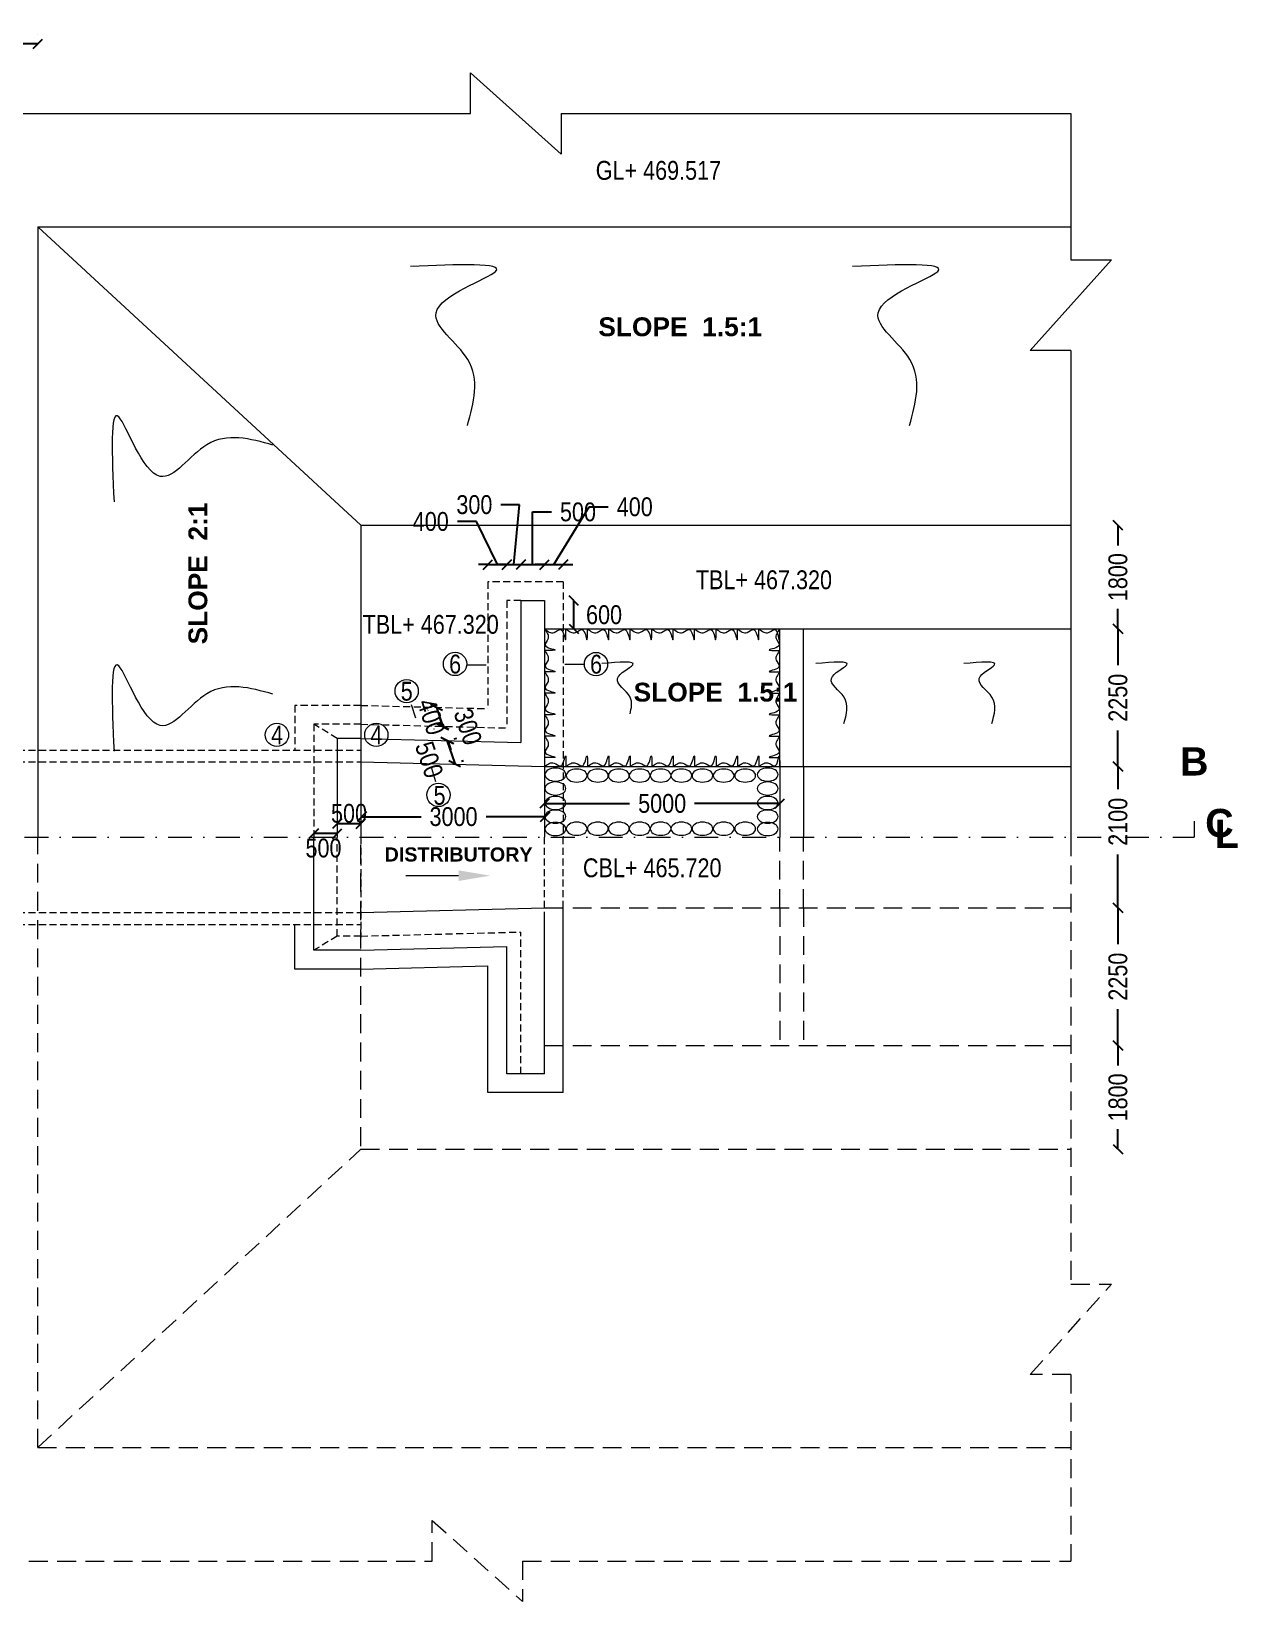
# Model space of a CAD drawing. Header units: millimetres. Extents: x 283753 to 367753, y 96727 to 160762.
# Drawn here: x 308020 to 320827, y 125056 to 141732 of the extents above; entities that cross this region are included whole.
import ezdxf

# ---------------------------------------------------------------- set-up
doc = ezdxf.new("R2010")
doc.units = ezdxf.units.MM
for name, pattern in [('CENTER', [2, 1.25, -0.25, 0.25, -0.25]), ('DASHDOTX2', [50.8, 25.4, -12.7, 0, -12.7]), ('HIDDEN', [0.375, 0.25, -0.125])]:
    doc.linetypes.add(name, pattern=pattern)
for name, color, linetype in [('Box', 20, 'Continuous'), ('canal', 5, 'Continuous'), ('CENTER', 5, 'CENTER'), ('headwall', 6, 'Continuous'), ('TEXT', 7, 'Continuous')]:
    doc.layers.add(name, color=color, linetype=linetype)
doc.styles.add('AB', font='ARIALBD_1.TTF')
doc.styles.add('ARIAL NARROW', font='ARIALN_1.TTF')
doc.dimstyles.get("Standard").update_dxf_attribs({"dimtxt": 0.18, "dimasz": 0.18, "dimexe": 0.18, "dimexo": 0.0625, "dimgap": 0.09, "dimtad": 0, "dimtih": 1, "dimtoh": 1, "dimdec": 4, "dimzin": 0, "dimdsep": 46, "dimtxsty": 'Standard', "dimcen": 0.09, "dimadec": 0, "dimazin": 0, "dimtfac": 1, "dimtdec": 4, "dimtofl": 0, "dimtmove": 0, "dimatfit": 3, "dimfxl": 0, "dimtolj": 1, "dimtzin": 0, "dimarcsym": 0})
doc.dimstyles.new('STANDARD$0', dxfattribs={"dimscale": 88.888889, "dimtxt": 0.02, "dimasz": 0.02, "dimexe": 0.05, "dimexo": 0.1, "dimgap": 0.002, "dimtad": 2, "dimdec": 0, "dimzin": 1, "dimdsep": 46, "dimtxsty": 'Standard', "dimblk": 'OBLIQUE', "dimcen": 0.09, "dimadec": 0, "dimazin": 0, "dimtfac": 1, "dimtdec": 4, "dimtofl": 0, "dimtmove": 0, "dimatfit": 3, "dimfxl": 0, "dimtolj": 1, "dimtzin": 1, "dimarcsym": 0})

# ---------------------------------------------------------------- blocks, each defined once
blk = doc.blocks.new('_Oblique')
at = {"color": 0, "linetype": 'ByBlock', "lineweight": -2}
blk.add_line((-0.5, -0.5), (0.5, 0.5), dxfattribs=at)
blk = doc.blocks.new('*D146')
at = {"layer": 'canal', "color": 0, "lineweight": -2, "transparency": 16777216}
blk.add_line((313779, 135386), (313779, 135686), dxfattribs=at)
at = {"layer": 'Defpoints', "color": 0, "transparency": 16777216}
for p in [(313779, 135686), (313779, 135686), (313779, 135386)]:
    blk.add_point(p, dxfattribs=at)
at = {"layer": 'canal', "color": 0, "lineweight": -2, "transparency": 16777216, "xscale": 100, "yscale": 100, "zscale": 100}
for p, rotation in [((313779, 135686), 90), ((313779, 135386), 270)]:
    blk.add_blockref('_Oblique', p, dxfattribs=dict(at, rotation=rotation))
at = {"layer": 'canal', "color": 0, "lineweight": 9, "transparency": 16777216, "insert": (314100, 135536), "char_height": 200, "attachment_point": 5, "style": 'ARIAL NARROW'}
blk.add_mtext('\\A1;600', dxfattribs=at)
blk = doc.blocks.new('*D153')
at = {"layer": 'canal', "color": 0, "lineweight": -2, "transparency": 16777216}
for p, q in [((305313, 141601), (306355, 141601)), ((308087, 141601), (307044, 141601)), ((308087, 141701), (308087, 141701))]:
    blk.add_line(p, q, dxfattribs=at)
at = {"layer": 'Defpoints', "color": 0, "transparency": 16777216}
for p in [(305313, 141601), (305313, 141601), (308087, 141601)]:
    blk.add_point(p, dxfattribs=at)
at = {"layer": 'canal', "color": 0, "lineweight": -2, "transparency": 16777216, "xscale": 100, "yscale": 100, "zscale": 100, "rotation": 180}
blk.add_blockref('_Oblique', (305313, 141601), dxfattribs=at)
at = {"layer": 'canal', "color": 0, "lineweight": -2, "transparency": 16777216, "xscale": 100, "yscale": 100, "zscale": 100}
blk.add_blockref('_Oblique', (308087, 141601), dxfattribs=at)
at = {"layer": 'canal', "color": 0, "lineweight": 9, "transparency": 16777216, "insert": (306700, 141601), "char_height": 200, "attachment_point": 5, "style": 'ARIAL NARROW'}
blk.add_mtext('\\A1;5000', dxfattribs=at)
blk = doc.blocks.new('*D160')
at = {"layer": 'canal', "color": 0, "lineweight": -2, "transparency": 16777216}
for p, q in [((311527, 133392), (312157, 133392)), ((313477, 133392), (312847, 133392))]:
    blk.add_line(p, q, dxfattribs=at)
at = {"layer": 'Defpoints', "color": 0, "transparency": 16777216}
for p in [(311527, 133392), (313477, 133392), (313477, 133392)]:
    blk.add_point(p, dxfattribs=at)
at = {"layer": 'canal', "color": 0, "lineweight": -2, "transparency": 16777216, "xscale": 100, "yscale": 100, "zscale": 100, "rotation": 180}
blk.add_blockref('_Oblique', (311527, 133392), dxfattribs=at)
at = {"layer": 'canal', "color": 0, "lineweight": -2, "transparency": 16777216, "xscale": 100, "yscale": 100, "zscale": 100}
blk.add_blockref('_Oblique', (313477, 133392), dxfattribs=at)
at = {"layer": 'canal', "color": 0, "lineweight": 9, "transparency": 16777216, "insert": (312502, 133392), "char_height": 200, "attachment_point": 5, "style": 'ARIAL NARROW'}
blk.add_mtext('\\A1;3000', dxfattribs=at)
blk = doc.blocks.new('*D161')
at = {"layer": 'canal', "color": 0, "lineweight": -2, "transparency": 16777216}
for p, q in [((313467, 133532), (314372, 133532)), ((315967, 133532), (315062, 133532))]:
    blk.add_line(p, q, dxfattribs=at)
at = {"layer": 'Defpoints', "color": 0, "transparency": 16777216}
for p in [(313467, 133532), (315967, 133532), (315967, 133532)]:
    blk.add_point(p, dxfattribs=at)
at = {"layer": 'canal', "color": 0, "lineweight": -2, "transparency": 16777216, "xscale": 100, "yscale": 100, "zscale": 100, "rotation": 180}
blk.add_blockref('_Oblique', (313467, 133532), dxfattribs=at)
at = {"layer": 'canal', "color": 0, "lineweight": -2, "transparency": 16777216, "xscale": 100, "yscale": 100, "zscale": 100}
blk.add_blockref('_Oblique', (315967, 133532), dxfattribs=at)
at = {"layer": 'canal', "color": 0, "lineweight": 9, "transparency": 16777216, "insert": (314717, 133532), "char_height": 200, "attachment_point": 5, "style": 'ARIAL NARROW'}
blk.add_mtext('\\A1;5000', dxfattribs=at)
blk = doc.blocks.new('*D169')
at = {"layer": 'Defpoints', "color": 0, "transparency": 16777216}
for p in [(311267, 133318), (311267, 133318), (311517, 133318)]:
    blk.add_point(p, dxfattribs=at)
at = {"layer": 'headwall', "color": 0, "lineweight": -2, "transparency": 16777216}
blk.add_line((311517, 133318), (311267, 133318), dxfattribs=at)
at = {"layer": 'headwall', "color": 0, "lineweight": -2, "transparency": 16777216, "xscale": 100, "yscale": 100, "zscale": 100, "rotation": 180}
blk.add_blockref('_Oblique', (311267, 133318), dxfattribs=at)
at = {"layer": 'headwall', "color": 0, "lineweight": -2, "transparency": 16777216, "xscale": 100, "yscale": 100, "zscale": 100}
blk.add_blockref('_Oblique', (311517, 133318), dxfattribs=at)
at = {"layer": 'headwall', "color": 0, "lineweight": 9, "transparency": 16777216, "insert": (311392, 133427), "char_height": 200, "attachment_point": 5, "style": 'ARIAL NARROW'}
blk.add_mtext('\\A1;500', dxfattribs=at)
blk = doc.blocks.new('*D170')
at = {"layer": 'Defpoints', "color": 0, "transparency": 16777216}
for p in [(311017, 133212), (311017, 133212), (311267, 133212)]:
    blk.add_point(p, dxfattribs=at)
at = {"layer": 'headwall', "color": 0, "lineweight": -2, "transparency": 16777216}
blk.add_line((311267, 133212), (311017, 133212), dxfattribs=at)
at = {"layer": 'headwall', "color": 0, "lineweight": -2, "transparency": 16777216, "xscale": 100, "yscale": 100, "zscale": 100, "rotation": 180}
blk.add_blockref('_Oblique', (311017, 133212), dxfattribs=at)
at = {"layer": 'headwall', "color": 0, "lineweight": -2, "transparency": 16777216, "xscale": 100, "yscale": 100, "zscale": 100}
blk.add_blockref('_Oblique', (311267, 133212), dxfattribs=at)
at = {"layer": 'headwall', "color": 0, "lineweight": 9, "transparency": 16777216, "insert": (311121, 133058), "char_height": 200, "attachment_point": 5, "style": 'ARIAL NARROW'}
blk.add_mtext('\\A1;500', dxfattribs=at)
blk = doc.blocks.new('*D171')
at = {"layer": 'Defpoints', "color": 0, "transparency": 16777216}
for p in [(312325, 134553), (312387, 134350), (312390, 134352)]:
    blk.add_point(p, dxfattribs=at)
at = {"layer": 'headwall', "color": 0, "lineweight": -2, "transparency": 16777216}
for p, q in [((312230, 134523), (312226, 134521)), ((312321, 134552), (312387, 134350)), ((312295, 134321), (312291, 134320))]:
    blk.add_line(p, q, dxfattribs=at)
at = {"layer": 'headwall', "color": 0, "lineweight": -2, "transparency": 16777216, "xscale": 100, "yscale": 100, "zscale": 100}
for p, rotation in [((312321, 134552), 107.9459230267132), ((312387, 134350), 287.9459230267132)]:
    blk.add_blockref('_Oblique', p, dxfattribs=dict(at, rotation=rotation))
at = {"layer": 'headwall', "color": 0, "lineweight": 9, "transparency": 16777216, "insert": (312266, 134453), "char_height": 200, "attachment_point": 5, "rotation": 287.9459, "style": 'ARIAL NARROW'}
blk.add_mtext('\\A1;400', dxfattribs=at)
blk = doc.blocks.new('*D172')
at = {"layer": 'Defpoints', "color": 0, "transparency": 16777216}
for p in [(312390, 134352), (312413, 134186), (312442, 134196)]:
    blk.add_point(p, dxfattribs=at)
at = {"layer": 'headwall', "color": 0, "lineweight": -2, "transparency": 16777216}
for p, q in [((312390, 134352), (312358, 134446)), ((312295, 134320), (312295, 134320)), ((312442, 134196), (312474, 134101)), ((312508, 134218), (312537, 134227))]:
    blk.add_line(p, q, dxfattribs=at)
at = {"layer": 'headwall', "color": 0, "lineweight": -2, "transparency": 16777216, "xscale": 100, "yscale": 100, "zscale": 100}
for p, rotation in [((312390, 134352), 288.4349488229666), ((312442, 134196), 108.4349488229666)]:
    blk.add_blockref('_Oblique', p, dxfattribs=dict(at, rotation=rotation))
at = {"layer": 'headwall', "color": 0, "lineweight": 9, "transparency": 16777216, "insert": (312654, 134346), "char_height": 200, "attachment_point": 5, "rotation": 288.4349, "style": 'ARIAL NARROW'}
blk.add_mtext('\\A1;300', dxfattribs=at)
blk = doc.blocks.new('*D173')
at = {"layer": 'Defpoints', "color": 0, "transparency": 16777216}
for p in [(312432, 134201), (312492, 133949), (312514, 133956)]:
    blk.add_point(p, dxfattribs=at)
at = {"layer": 'headwall', "color": 0, "lineweight": -2, "transparency": 16777216}
for p, q in [((312338, 134169), (312338, 134169)), ((312432, 134201), (312514, 133956)), ((312587, 133981), (312609, 133988))]:
    blk.add_line(p, q, dxfattribs=at)
at = {"layer": 'headwall', "color": 0, "lineweight": -2, "transparency": 16777216, "xscale": 100, "yscale": 100, "zscale": 100}
for p, rotation in [((312432, 134201), 108.4349488229666), ((312514, 133956), 288.4349488229666)]:
    blk.add_blockref('_Oblique', p, dxfattribs=dict(at, rotation=rotation))
at = {"layer": 'headwall', "color": 0, "lineweight": 9, "transparency": 16777216, "insert": (312243, 133997), "char_height": 200, "attachment_point": 5, "rotation": 288.4349, "style": 'ARIAL NARROW'}
blk.add_mtext('\\A1;500', dxfattribs=at)
blk = doc.blocks.new('*D174')
at = {"layer": 'Defpoints', "color": 0, "transparency": 16777216}
for p in [(312867, 136069), (313067, 136069), (313067, 136069)]:
    blk.add_point(p, dxfattribs=at)
at = {"layer": 'headwall', "color": 0, "lineweight": -2, "transparency": 16777216}
for p, q in [((312745, 136526), (312545, 136526)), ((312967, 136069), (312745, 136526)), ((312867, 136069), (312767, 136069)), ((312867, 136069), (313067, 136069)), ((313067, 136069), (313167, 136069))]:
    blk.add_line(p, q, dxfattribs=at)
at = {"layer": 'headwall', "color": 0, "lineweight": -2, "transparency": 16777216, "xscale": 100, "yscale": 100, "zscale": 100}
blk.add_blockref('_Oblique', (312867, 136069), dxfattribs=at)
at = {"layer": 'headwall', "color": 0, "lineweight": -2, "transparency": 16777216, "xscale": 100, "yscale": 100, "zscale": 100, "rotation": 180}
blk.add_blockref('_Oblique', (313067, 136069), dxfattribs=at)
at = {"layer": 'headwall', "color": 0, "lineweight": 9, "transparency": 16777216, "insert": (312260, 136526), "char_height": 200, "attachment_point": 5, "style": 'ARIAL NARROW'}
blk.add_mtext('\\A1;400', dxfattribs=at)
blk = doc.blocks.new('*D175')
at = {"layer": 'Defpoints', "color": 0, "transparency": 16777216}
for p in [(313067, 136069), (313217, 136069), (313217, 136069)]:
    blk.add_point(p, dxfattribs=at)
at = {"layer": 'headwall', "color": 0, "lineweight": -2, "transparency": 16777216}
for p, q in [((313204, 136705), (313004, 136705)), ((313142, 136069), (313204, 136705)), ((313067, 136069), (312967, 136069)), ((313067, 136069), (313217, 136069)), ((313217, 136069), (313317, 136069))]:
    blk.add_line(p, q, dxfattribs=at)
at = {"layer": 'headwall', "color": 0, "lineweight": -2, "transparency": 16777216, "xscale": 100, "yscale": 100, "zscale": 100}
blk.add_blockref('_Oblique', (313067, 136069), dxfattribs=at)
at = {"layer": 'headwall', "color": 0, "lineweight": -2, "transparency": 16777216, "xscale": 100, "yscale": 100, "zscale": 100, "rotation": 180}
blk.add_blockref('_Oblique', (313217, 136069), dxfattribs=at)
at = {"layer": 'headwall', "color": 0, "lineweight": 9, "transparency": 16777216, "insert": (312723, 136705), "char_height": 200, "attachment_point": 5, "style": 'ARIAL NARROW'}
blk.add_mtext('\\A1;300', dxfattribs=at)
blk = doc.blocks.new('*D176')
at = {"layer": 'Defpoints', "color": 0, "transparency": 16777216}
for p in [(313217, 136069), (313467, 136069), (313467, 136069)]:
    blk.add_point(p, dxfattribs=at)
at = {"layer": 'headwall', "color": 0, "lineweight": -2, "transparency": 16777216}
for p, q in [((313342, 136069), (313342, 136628)), ((313342, 136628), (313542, 136628)), ((313217, 136069), (313467, 136069))]:
    blk.add_line(p, q, dxfattribs=at)
at = {"layer": 'headwall', "color": 0, "lineweight": -2, "transparency": 16777216, "xscale": 100, "yscale": 100, "zscale": 100, "rotation": 180}
blk.add_blockref('_Oblique', (313217, 136069), dxfattribs=at)
at = {"layer": 'headwall', "color": 0, "lineweight": -2, "transparency": 16777216, "xscale": 100, "yscale": 100, "zscale": 100}
blk.add_blockref('_Oblique', (313467, 136069), dxfattribs=at)
at = {"layer": 'headwall', "color": 0, "lineweight": 9, "transparency": 16777216, "insert": (313823, 136628), "char_height": 200, "attachment_point": 5, "style": 'ARIAL NARROW'}
blk.add_mtext('\\A1;500', dxfattribs=at)
blk = doc.blocks.new('*D177')
at = {"layer": 'Defpoints', "color": 0, "transparency": 16777216}
for p in [(313467, 136069), (313667, 136069), (313667, 136069)]:
    blk.add_point(p, dxfattribs=at)
at = {"layer": 'headwall', "color": 0, "lineweight": -2, "transparency": 16777216}
for p, q in [((313567, 136069), (313942, 136682)), ((313942, 136682), (314142, 136682)), ((313467, 136069), (313367, 136069)), ((313467, 136069), (313667, 136069)), ((313667, 136069), (313767, 136069))]:
    blk.add_line(p, q, dxfattribs=at)
at = {"layer": 'headwall', "color": 0, "lineweight": -2, "transparency": 16777216, "xscale": 100, "yscale": 100, "zscale": 100}
blk.add_blockref('_Oblique', (313467, 136069), dxfattribs=at)
at = {"layer": 'headwall', "color": 0, "lineweight": -2, "transparency": 16777216, "xscale": 100, "yscale": 100, "zscale": 100, "rotation": 180}
blk.add_blockref('_Oblique', (313667, 136069), dxfattribs=at)
at = {"layer": 'headwall', "color": 0, "lineweight": 9, "transparency": 16777216, "insert": (314426, 136682), "char_height": 200, "attachment_point": 5, "style": 'ARIAL NARROW'}
blk.add_mtext('\\A1;400', dxfattribs=at)
blk = doc.blocks.new('*D208')
at = {"layer": 'canal', "color": 0, "lineweight": -2, "transparency": 16777216}
for p, q in [((319557, 135386), (319557, 135001)), ((319557, 133924), (319557, 134309))]:
    blk.add_line(p, q, dxfattribs=at)
at = {"layer": 'Defpoints', "color": 0, "transparency": 16777216}
for p in [(319557, 135386), (319557, 133924), (319557, 133924)]:
    blk.add_point(p, dxfattribs=at)
at = {"layer": 'canal', "color": 0, "lineweight": -2, "transparency": 16777216, "xscale": 100, "yscale": 100, "zscale": 100}
for p, rotation in [((319557, 135386), 90), ((319557, 133924), 270)]:
    blk.add_blockref('_Oblique', p, dxfattribs=dict(at, rotation=rotation))
at = {"layer": 'canal', "color": 0, "lineweight": 9, "transparency": 16777216, "insert": (319557, 134655), "char_height": 200, "attachment_point": 5, "rotation": 90, "style": 'ARIAL NARROW'}
blk.add_mtext('\\A1;2250', dxfattribs=at)
blk = doc.blocks.new('*D209')
at = {"layer": 'canal', "color": 0, "lineweight": -2, "transparency": 16777216}
for p, q in [((319557, 133924), (319557, 133684)), ((319557, 132424), (319557, 132992))]:
    blk.add_line(p, q, dxfattribs=at)
at = {"layer": 'Defpoints', "color": 0, "transparency": 16777216}
for p in [(319557, 133924), (319557, 132424), (319557, 132424)]:
    blk.add_point(p, dxfattribs=at)
at = {"layer": 'canal', "color": 0, "lineweight": -2, "transparency": 16777216, "xscale": 100, "yscale": 100, "zscale": 100}
for p, rotation in [((319557, 133924), 90), ((319557, 132424), 270)]:
    blk.add_blockref('_Oblique', p, dxfattribs=dict(at, rotation=rotation))
at = {"layer": 'canal', "color": 0, "lineweight": 9, "transparency": 16777216, "insert": (319557, 133338), "char_height": 200, "attachment_point": 5, "rotation": 90, "style": 'ARIAL NARROW'}
blk.add_mtext('\\A1;2100', dxfattribs=at)
blk = doc.blocks.new('*D210')
at = {"layer": 'canal', "color": 0, "lineweight": -2, "transparency": 16777216}
for p, q in [((319557, 132424), (319557, 132039)), ((319557, 130961), (319557, 131347))]:
    blk.add_line(p, q, dxfattribs=at)
at = {"layer": 'Defpoints', "color": 0, "transparency": 16777216}
for p in [(319557, 132424), (319557, 130961), (319557, 130961)]:
    blk.add_point(p, dxfattribs=at)
at = {"layer": 'canal', "color": 0, "lineweight": -2, "transparency": 16777216, "xscale": 100, "yscale": 100, "zscale": 100}
for p, rotation in [((319557, 132424), 90), ((319557, 130961), 270)]:
    blk.add_blockref('_Oblique', p, dxfattribs=dict(at, rotation=rotation))
at = {"layer": 'canal', "color": 0, "lineweight": 9, "transparency": 16777216, "insert": (319557, 131693), "char_height": 200, "attachment_point": 5, "rotation": 90, "style": 'ARIAL NARROW'}
blk.add_mtext('\\A1;2250', dxfattribs=at)
blk = doc.blocks.new('*D213')
at = {"layer": 'canal', "color": 0, "lineweight": -2, "transparency": 16777216}
for p, q in [((319557, 136486), (319557, 136273)), ((319557, 135386), (319557, 135600))]:
    blk.add_line(p, q, dxfattribs=at)
at = {"layer": 'Defpoints', "color": 0, "transparency": 16777216}
for p in [(319557, 136486), (319557, 135386), (319557, 135386)]:
    blk.add_point(p, dxfattribs=at)
at = {"layer": 'canal', "color": 0, "lineweight": -2, "transparency": 16777216, "xscale": 100, "yscale": 100, "zscale": 100}
for p, rotation in [((319557, 136486), 90), ((319557, 135386), 270)]:
    blk.add_blockref('_Oblique', p, dxfattribs=dict(at, rotation=rotation))
at = {"layer": 'canal', "color": 0, "lineweight": 9, "transparency": 16777216, "insert": (319557, 135936), "char_height": 200, "attachment_point": 5, "rotation": 90, "style": 'ARIAL NARROW'}
blk.add_mtext('\\A1;1800', dxfattribs=at)
blk = doc.blocks.new('*D214')
at = {"layer": 'canal', "color": 0, "lineweight": -2, "transparency": 16777216}
for p, q in [((319557, 130961), (319557, 130748)), ((319557, 129861), (319557, 130075))]:
    blk.add_line(p, q, dxfattribs=at)
at = {"layer": 'Defpoints', "color": 0, "transparency": 16777216}
for p in [(319557, 130961), (319557, 129861), (319557, 129861)]:
    blk.add_point(p, dxfattribs=at)
at = {"layer": 'canal', "color": 0, "lineweight": -2, "transparency": 16777216, "xscale": 100, "yscale": 100, "zscale": 100}
for p, rotation in [((319557, 130961), 90), ((319557, 129861), 270)]:
    blk.add_blockref('_Oblique', p, dxfattribs=dict(at, rotation=rotation))
at = {"layer": 'canal', "color": 0, "lineweight": 9, "transparency": 16777216, "insert": (319557, 130411), "char_height": 200, "attachment_point": 5, "rotation": 90, "style": 'ARIAL NARROW'}
blk.add_mtext('\\A1;1800', dxfattribs=at)

msp = doc.modelspace()

# ---------------------------------------------------------------- linework, layer by layer
at = {"layer": 'Box', "color": 0, "linetype": 'HIDDEN', "lineweight": 9, "ltscale": 300}
for p, q in [((305062.6, 134098.9), (311517.1, 134098.9)), ((305062.6, 133973.9), (311517.1, 133973.9)), ((305062.6, 132373.9), (311517.1, 132373.9)), ((305062.6, 132248.9), (311517.1, 132248.9))]:
    msp.add_line(p, q, dxfattribs=at)
at = {"layer": 'canal', "color": 0, "linetype": 'Continuous', "lineweight": 9}
for p, q in [((312682, 141291.5), (313643.4, 140429.3)), ((312682, 140860.4), (312682, 141291.5)), ((299293.3, 140860.4), (312682, 140860.4)), ((313643.4, 140860.4), (313643.4, 140429.3)), ((313643.4, 140860.4), (319057, 140860.4)), ((319057, 140860.4), (319057, 139306.2)), ((308086.7, 139655.4), (308086.7, 133173.9)), ((308086.7, 139655.4), (319057, 139655.4)), ((308086.7, 139655.4), (311517.1, 136486.4)), ((318625.9, 138344.8), (319488, 139306.2)), ((319057, 139306.2), (319488, 139306.2)), ((319057, 138344.8), (318625.9, 138344.8)), ((319057, 138344.8), (319057, 133173.9)), ((311517.1, 136486.4), (311517.1, 133173.9)), ((311517.1, 136486.4), (319057, 136486.4)), ((313467.1, 135386.4), (319057, 135386.4)), ((315967.1, 133923.9), (315967.1, 135386.4)), ((316217.1, 133923.9), (316217.1, 135386.4)), ((313467.1, 133923.9), (319057, 133923.9)), ((315967.1, 133923.9), (315967.1, 133173.9)), ((316217.1, 133923.9), (316217.1, 133173.9))]:
    msp.add_line(p, q, dxfattribs=at)
at = {"layer": 'canal', "color": 0, "linetype": 'HIDDEN', "lineweight": 9, "ltscale": 800}
for p, q in [((308086.7, 126692.4), (308086.7, 133173.9)), ((311517.1, 129893.2), (311517.1, 133173.9)), ((315967.1, 132424), (315967.1, 133173.9)), ((316217.1, 132424), (316217.1, 133173.9)), ((319057, 133173.9), (319057, 128429)), ((313467.1, 132424), (319057, 132424)), ((315967.1, 132424), (315967.1, 130961.5)), ((316217.1, 132424), (316217.1, 130961.5)), ((313467.1, 130961.5), (319057, 130961.5)), ((308086.7, 126692.4), (311517.1, 129861.4)), ((311517.1, 129861.4), (319057, 129861.4)), ((318625.9, 127467.6), (319488, 128429)), ((319057, 128429), (319488, 128429)), ((319057, 127467.6), (318625.9, 127467.6)), ((319057, 127467.6), (319057, 125487.5)), ((308086.7, 126692.4), (319057, 126692.4)), ((312273.6, 125487.5), (312273.6, 125918.6)), ((312273.6, 125918.6), (313235.1, 125056.4)), ((299293.3, 125487.5), (312273.6, 125487.5)), ((313235.1, 125487.5), (313235.1, 125056.4)), ((313235.1, 125487.5), (319057, 125487.5))]:
    msp.add_line(p, q, dxfattribs=at)
at = {"layer": 'canal', "color": 0, "linetype": 'Continuous', "lineweight": 9, "extrusion": (0, 0, -1)}
for centre in [(313583.7, 133839.1), (315837.7, 133839.1), (313583.7, 133691.3), (313809.8, 133828.8), (314034.5, 133828.8), (314256.8, 133828.8), (314478.6, 133828.8), (314701, 133828.8), (314921.4, 133828.8), (315144.7, 133828.8), (315370, 133828.8), (315598.9, 133828.8), (315837.7, 133691.3), (313583.7, 133537.2), (315837.7, 133537.2), (313583.7, 133392.8), (315837.7, 133392.8), (313583.7, 133261.6), (313809.8, 133264.3), (314034.5, 133264.3), (314256.8, 133264.3), (314478.6, 133264.3), (314701, 133264.3), (314921.4, 133264.3), (315144.7, 133264.3), (315370, 133264.3), (315598.9, 133264.3), (315837.7, 133261.6)]:
    msp.add_ellipse(centre, major_axis=(110.8, 0), ratio=0.627872, start_param=-1.5707963, end_param=4.712389, dxfattribs=at)
at = {"layer": 'canal', "color": 0, "linetype": 'Continuous', "lineweight": 9}
for points in [[(312649.1, 137546.1), (312653.1, 138247.5), (312316.1, 138743.2), (312949.1, 139183.2), (312044.8, 139234)], [(317343.5, 137546.1), (317347.4, 138247.5), (317010.4, 138743.2), (317643.5, 139183.2), (316739.1, 139234)], [(310584.6, 137338.9), (309883.2, 137342.8), (309387.5, 137005.8), (308947.6, 137638.9), (308896.8, 136734.6)], [(310584.6, 134693.8), (309883.2, 134697.8), (309387.5, 134360.8), (308947.6, 134993.8), (308896.8, 134089.5)], [(314375.8, 134483), (314377.3, 134661.5), (314242.5, 134859.8), (314405.5, 135004.2), (314077.4, 135017.7)], [(316646.9, 134381), (316648.5, 134661.5), (316513.7, 134859.8), (316676.7, 135004.2), (316348.5, 135017.7)], [(318216.9, 134381), (318218.5, 134661.5), (318083.7, 134859.8), (318246.7, 135004.2), (317918.5, 135017.7)]]:
    msp.add_spline(points, degree=3, dxfattribs=at)
at = {"layer": 'CENTER', "color": 0, "linetype": 'DASHDOTX2', "lineweight": 9, "ltscale": 10}
msp.add_line((287621.8, 133173.9), (320364.9, 133173.9), dxfattribs=at)
at = {"layer": 'headwall', "color": 0, "linetype": 'HIDDEN', "lineweight": 9, "ltscale": 300}
for p, q in [((312867.1, 135886.4), (312867.1, 134539.5)), ((313667.1, 135886.4), (312867.1, 135886.4)), ((313667.1, 135886.4), (313667.1, 133173.9)), ((313217.1, 135686.4), (313067.1, 135686.4)), ((313067.1, 135686.4), (313067.1, 134334.3)), ((311516.2, 134574.2), (310816.2, 134574.2)), ((310817.1, 134574.2), (310817.1, 134098.9)), ((311517.1, 134574.1), (312867.1, 134539.5)), ((311017.1, 134373.8), (311017.1, 133173.9)), ((311266.7, 134224), (311017.1, 134373.8)), ((311517.1, 134373.8), (311017.1, 134373.8)), ((311517.1, 134373.8), (313067.1, 134334.3)), ((311267.1, 132124), (311267.1, 133174)), ((311517.1, 133173.9), (311517.1, 132110.4)), ((313467.1, 132424), (313467.1, 133173.9)), ((313667.1, 132424), (313667.1, 133173.9)), ((311267.1, 132124), (311016.9, 131973.8)), ((311517.1, 132124), (311267.1, 132124)), ((311517.1, 132123.9), (313217.1, 132167.5)), ((313217.1, 130661.5), (313217.1, 132167.5))]:
    msp.add_line(p, q, dxfattribs=at)
at = {"layer": 'headwall', "color": 0, "linetype": 'Continuous', "lineweight": 9}
for p, q in [((313217.1, 135686.4), (313217.1, 134180.4)), ((313217.1, 135686.4), (313467.1, 135686.4)), ((313467.1, 135686.4), (313467.1, 133173.9)), ((312849.8, 135000.8), (312644.2, 135000.8)), ((313888.8, 135008.2), (313683.2, 135008.2)), ((312051.3, 134584.6), (312098.3, 134443.5)), ((311517.1, 134237.5), (311517.1, 133173.9)), ((311266.7, 134224), (311267.1, 133173.9)), ((311516.7, 134224), (311266.7, 134224)), ((311523.5, 134223.9), (313217.1, 134180.4)), ((311517.1, 133973.9), (313467.1, 133923.9)), ((312313.9, 133762.5), (312270.6, 133904.8)), ((311016.9, 131973.8), (311017.1, 133174)), ((311517.1, 132374), (313467.1, 132424)), ((313667.1, 130461.5), (313667.1, 132424)), ((310817.1, 131773.8), (310817.1, 132248.9)), ((313467.1, 130661.5), (313467.1, 132380.2)), ((311516.9, 131973.8), (311016.9, 131973.8)), ((311517.1, 131973.8), (313067.1, 132013.6)), ((313067.1, 130661.5), (313067.1, 132013.6)), ((311517.1, 131773.8), (310817.1, 131773.8)), ((311517.1, 131773.8), (312867.1, 131808.4)), ((312867.1, 130461.5), (312867.1, 131808.4)), ((313467.1, 130661.5), (313067.1, 130661.5)), ((313667.1, 130461.5), (312867.1, 130461.5))]:
    msp.add_line(p, q, dxfattribs=at)
for centre in [(312518, 135014.2), (314014.6, 135013), (312004.2, 134725.7), (310626.8, 134260.7), (311682, 134260.7), (312341.7, 133622.8)]:
    msp.add_circle(centre, 123.6, dxfattribs=at)
at = {"layer": 'TEXT', "color": 0, "linetype": 'ByBlock', "lineweight": 9, "ltscale": 10}
for p, q in [((320364.9, 133345.9), (320364.9, 133173.9)), ((312556, 132765.7), (311995.6, 132765.7))]:
    msp.add_line(p, q, dxfattribs=at)
at = {"layer": 'TEXT', "color": 0, "linetype": 'Continuous', "lineweight": 9}
for points in [[(313467.1, 135386.4), (313570.1, 135348.3), (313639.6, 135379.4), (313690.1, 135271.6), (313694.8, 135386.4)], [(313467.1, 135386.4), (313505.2, 135283.4), (313474.1, 135214), (313581.9, 135163.4), (313467.1, 135158.7)], [(313694.8, 135386.4), (313797.9, 135348.3), (313867.3, 135379.4), (313917.8, 135271.6), (313922.6, 135386.4)], [(313922.6, 135386.4), (314025.6, 135348.3), (314095, 135379.4), (314145.6, 135271.6), (314150.3, 135386.4)], [(314150.3, 135386.4), (314253.4, 135348.3), (314322.8, 135379.4), (314373.3, 135271.6), (314378, 135386.4)], [(314378, 135386.4), (314481.1, 135348.3), (314550.5, 135379.4), (314601, 135271.6), (314605.8, 135386.4)], [(314605.8, 135386.4), (314708.9, 135348.3), (314778.3, 135379.4), (314828.8, 135271.6), (314833.5, 135386.4)], [(314833.5, 135386.4), (314936.6, 135348.3), (315006, 135379.4), (315056.5, 135271.6), (315061.3, 135386.4)], [(315061.3, 135386.4), (315164.3, 135348.3), (315233.7, 135379.4), (315284.3, 135271.6), (315289, 135386.4)], [(315289, 135386.4), (315392.1, 135348.3), (315461.5, 135379.4), (315512, 135271.6), (315516.7, 135386.4)], [(315516.7, 135386.4), (315619.8, 135348.3), (315689.2, 135379.4), (315739.7, 135271.6), (315744.5, 135386.4)], [(315744.5, 135386.4), (315847.6, 135348.3), (315917, 135379.4), (315958.4, 135271.6), (315967.1, 135386.4)], [(315967.1, 135386.4), (315928.9, 135283.4), (315960.1, 135214), (315852.2, 135163.4), (315967.1, 135158.7)], [(313467.1, 135158.7), (313505.2, 135055.6), (313474.1, 134986.2), (313581.9, 134935.7), (313467.1, 134931)], [(315967.1, 135158.7), (315928.9, 135055.6), (315960.1, 134986.2), (315852.2, 134935.7), (315967.1, 134931)], [(313467.1, 134931), (313505.2, 134827.9), (313474.1, 134758.5), (313581.9, 134708), (313467.1, 134703.2)], [(315967.1, 134931), (315928.9, 134827.9), (315960.1, 134758.5), (315852.2, 134708), (315967.1, 134703.2)], [(313467.1, 134703.2), (313505.2, 134600.1), (313474.1, 134530.7), (313581.9, 134480.2), (313467.1, 134475.5)], [(315967.1, 134703.2), (315928.9, 134600.1), (315960.1, 134530.7), (315852.2, 134480.2), (315967.1, 134475.5)], [(313467.1, 134475.5), (313505.2, 134372.4), (313474.1, 134303), (313581.9, 134252.5), (313467.1, 134247.7)], [(315967.1, 134475.5), (315928.9, 134372.4), (315960.1, 134303), (315852.2, 134252.5), (315967.1, 134247.7)], [(313467.1, 134247.7), (313505.2, 134144.7), (313474.1, 134075.3), (313581.9, 134024.7), (313467.1, 134020)], [(315967.1, 134247.7), (315928.9, 134144.7), (315960.1, 134075.3), (315852.2, 134024.7), (315967.1, 134020)], [(313467.1, 133923.9), (313570.1, 133962.1), (313639.6, 133930.9), (313690.1, 134038.8), (313694.8, 133923.9)], [(313694.8, 133923.9), (313797.9, 133962.1), (313867.3, 133930.9), (313917.8, 134038.8), (313922.6, 133923.9)], [(313922.6, 133923.9), (314025.6, 133962.1), (314095, 133930.9), (314145.6, 134038.8), (314150.3, 133923.9)], [(314150.3, 133923.9), (314253.4, 133962.1), (314322.8, 133930.9), (314373.3, 134038.8), (314378, 133923.9)], [(314378, 133923.9), (314481.1, 133962.1), (314550.5, 133930.9), (314601, 134038.8), (314605.8, 133923.9)], [(314605.8, 133923.9), (314708.9, 133962.1), (314778.3, 133930.9), (314828.8, 134038.8), (314833.5, 133923.9)], [(314833.5, 133923.9), (314936.6, 133962.1), (315006, 133930.9), (315056.5, 134038.8), (315061.3, 133923.9)], [(315061.3, 133923.9), (315164.3, 133962.1), (315233.7, 133930.9), (315284.3, 134038.8), (315289, 133923.9)], [(315289, 133923.9), (315392.1, 133962.1), (315461.5, 133930.9), (315512, 134038.8), (315516.7, 133923.9)], [(315516.7, 133923.9), (315619.8, 133962.1), (315689.2, 133930.9), (315739.7, 134038.8), (315744.5, 133923.9)], [(315744.5, 133923.9), (315847.6, 133962.1), (315917, 133930.9), (315958.4, 134038.8), (315967.1, 133923.9)]]:
    msp.add_spline(points, degree=3, dxfattribs=at)
at = {"layer": 'TEXT', "color": 0, "linetype": 'ByBlock', "lineweight": 9, "ltscale": 10}
msp.add_solid([(312556, 132709.5), (312893.5, 132765.7), (312556, 132822)], dxfattribs=at)

# ---------------------------------------------------------------- texts
at = {"layer": 'canal', "color": 0, "lineweight": 9, "style": 'ARIAL NARROW'}
for s, p in [('GL+ 469.517', (314011.5, 140156.1)), ('TBL+ 467.320', (315074.7, 135808.1)), ('TBL+ 467.320', (311536.5, 135334.8)), ('CBL+ 465.720', (313876.1, 132749.2))]:
    msp.add_text(s, height=200, dxfattribs=at).set_placement(p)
at = {"layer": 'canal', "color": 0, "linetype": 'Continuous', "lineweight": 9, "char_height": 200, "attachment_point": 4, "style": 'AB'}
for insert in [(314039.5, 138593.7), (314414.4, 134713.4)]:
    msp.add_mtext('SLOPE  1.5:1', dxfattribs=dict(at, insert=insert))
at = {"layer": 'canal', "color": 0, "linetype": 'Continuous', "lineweight": 9, "insert": (309788.6, 135222.3), "char_height": 200, "attachment_point": 4, "rotation": 90, "style": 'AB'}
msp.add_mtext('SLOPE  2:1', dxfattribs=at)
at = {"layer": 'headwall', "color": 0, "lineweight": 9, "style": 'ARIAL NARROW'}
for s, p in [('6', (312455.1, 134913.1)), ('6', (313951.8, 134911.9)), ('5', (311941.4, 134624.7)), ('4', (310564, 134159.6)), ('4', (311619.2, 134159.6)), ('5', (312289.5, 133519.3))]:
    msp.add_text(s, height=200, dxfattribs=at).set_placement(p)
at = {"layer": 'TEXT', "color": 0, "linetype": 'ByBlock', "lineweight": 9, "ltscale": 10, "style": 'AB'}
for s, height, p in [('B', 300, (320214.7, 133829.5)), ('C', 300, (320482.5, 133174.9)), ('L', 300, (320583.8, 133059.2)), ('DISTRIBUTORY', 150, (311769.9, 132916))]:
    msp.add_text(s, height=height, dxfattribs=at).set_placement(p)

# ---------------------------------------------------------------- dimensions: what is measured, and where the dimension line sits
at = {"layer": 'canal', "color": 0, "lineweight": 9}
for base, p1, p2, text, picture, middle in [((305312.6, 141600.6), (308086.7, 141600.6), (305312.6, 141600.6), '5000', '*D153', (306699.6, 141600.6)), ((315967.1, 133532), (313467.1, 133532), (315967.1, 133532), '5000', '*D161', (314717.1, 133532)), ((313477.1, 133392.2), (311527.1, 133392.2), (313477.1, 133392.2), '3000', '*D160', (312502.1, 133392.2))]:
    dim = msp.add_linear_dim(base=base, p1=p1, p2=p2, text=text, dimstyle='Standard', override={"dimtxt": 200, "dimasz": 100, "dimexe": 100, "dimexo": 100, "dimgap": 100, "dimtih": 0, "dimdec": 0, "dimtxsty": 'ARIAL NARROW', "dimblk1": 'Oblique', "dimblk2": 'Oblique', "dimsah": 1, "dimtmove": 2}, dxfattribs=at)
    dim.commit()
    dim.dimension.update_dxf_attribs({"geometry": picture, "text_midpoint": middle})
for base, p1, p2, text, picture, middle in [((319556.7, 135386.4), (319556.7, 136486.4), (319556.7, 135386.4), '1800', '*D213', (319556.7, 135936.4)), ((319556.7, 133923.9), (319556.7, 135386.4), (319556.7, 133923.9), '2250', '*D208', (319556.7, 134655.2)), ((319556.7, 130961.5), (319556.7, 132424), (319556.7, 130961.5), '2250', '*D210', (319556.7, 131692.7)), ((319556.7, 129861.5), (319556.7, 130961.5), (319556.7, 129861.5), '1800', '*D214', (319556.7, 130411.5))]:
    dim = msp.add_linear_dim(base=base, p1=p1, p2=p2, angle=90, text=text, dimstyle='STANDARD$0', override={"dimscale": 1, "dimtxt": 200, "dimasz": 100, "dimexe": 100, "dimexo": 100, "dimgap": 100, "dimtad": 0, "dimtoh": 1, "dimzin": 0, "dimtxsty": 'ARIAL NARROW', "dimblk1": 'Oblique', "dimblk2": 'Oblique', "dimsah": 1, "dimtmove": 2, "dimtzin": 0}, dxfattribs=at)
    dim.commit()
    dim.dimension.update_dxf_attribs({"geometry": picture, "text_midpoint": middle})
for base, p1, p2, text, dimstyle, override, picture, middle in [((313779.4, 135686.4), (313779.4, 135386.4), (313779.4, 135686.4), '600', 'Standard', {"dimtxt": 200, "dimasz": 100, "dimexe": 100, "dimexo": 100, "dimgap": 100, "dimtih": 0, "dimdec": 0, "dimtxsty": 'ARIAL NARROW', "dimblk1": 'Oblique', "dimblk2": 'Oblique', "dimsah": 1, "dimtmove": 2}, '*D146', (314100, 135536.4)), ((319556.7, 132424), (319556.7, 133923.9), (319556.7, 132424), '2100', 'STANDARD$0', {"dimscale": 1, "dimtxt": 200, "dimasz": 100, "dimexe": 100, "dimexo": 100, "dimgap": 100, "dimtad": 0, "dimtoh": 1, "dimzin": 0, "dimtxsty": 'ARIAL NARROW', "dimblk1": 'Oblique', "dimblk2": 'Oblique', "dimsah": 1, "dimtmove": 2, "dimtzin": 0}, '*D209', (319556.7, 133338.3))]:
    dim = msp.add_linear_dim(base=base, p1=p1, p2=p2, angle=90, text=text, dimstyle=dimstyle, override=override, dxfattribs=at)
    dim.commit()
    dim.dimension.update_dxf_attribs({"geometry": picture, "text_midpoint": middle, "dimtype": 160})
at = {"layer": 'headwall', "color": 0, "lineweight": 9}
for base, p1, p2, text, override, picture, middle in [((313217.1, 136069.1), (313067.1, 136069.1), (313217.1, 136069.1), '300', {"dimtxt": 200, "dimasz": 100, "dimexe": 100, "dimexo": 100, "dimgap": 100, "dimtih": 0, "dimdec": 0, "dimtxsty": 'ARIAL NARROW', "dimblk1": 'Oblique', "dimblk2": 'Oblique', "dimsah": 1, "dimtmove": 1}, '*D175', (312903.6, 136705.2)), ((313667.1, 136069.1), (313467.1, 136069.1), (313667.1, 136069.1), '400', {"dimtxt": 200, "dimasz": 100, "dimexe": 100, "dimexo": 100, "dimgap": 100, "dimtih": 0, "dimdec": 0, "dimtxsty": 'ARIAL NARROW', "dimblk1": 'Oblique', "dimblk2": 'Oblique', "dimsah": 1, "dimtmove": 1}, '*D177', (314242, 136681.9)), ((313067.1, 136069.1), (312867.1, 136069.1), (313067.1, 136069.1), '400', {"dimtxt": 200, "dimasz": 100, "dimexe": 100, "dimexo": 100, "dimgap": 100, "dimtih": 0, "dimdec": 0, "dimtxsty": 'ARIAL NARROW', "dimblk1": 'Oblique', "dimblk2": 'Oblique', "dimsah": 1, "dimtmove": 1}, '*D174', (312444.5, 136526.4)), ((311267.1, 133317.6), (311517.1, 133317.6), (311267.1, 133317.6), '500', {"dimtxt": 200, "dimasz": 100, "dimexe": 100, "dimexo": 100, "dimgap": 100, "dimtih": 0, "dimdec": 0, "dimtxsty": 'ARIAL NARROW', "dimblk1": 'Oblique', "dimblk2": 'Oblique', "dimsah": 1, "dimtmove": 2}, '*D169', (311392.1, 133426.8)), ((311017.1, 133212.1), (311267.1, 133212.1), (311017.1, 133212.1), '500', {"dimtxt": 200, "dimasz": 100, "dimexe": 100, "dimexo": 100, "dimgap": 100, "dimtih": 0, "dimdec": 0, "dimtxsty": 'ARIAL NARROW', "dimblk1": 'Oblique', "dimblk2": 'Oblique', "dimsah": 1, "dimtmove": 1}, '*D170', (311120.9, 133058.5))]:
    dim = msp.add_linear_dim(base=base, p1=p1, p2=p2, text=text, dimstyle='Standard', override=override, dxfattribs=at)
    dim.commit()
    dim.dimension.update_dxf_attribs({"geometry": picture, "text_midpoint": middle, "dimtype": 160})
dim = msp.add_linear_dim(base=(313467.1, 136069.1), p1=(313217.1, 136069.1), p2=(313467.1, 136069.1), text='500', dimstyle='Standard', override={"dimtxt": 200, "dimasz": 100, "dimexe": 100, "dimexo": 100, "dimgap": 100, "dimtih": 0, "dimdec": 0, "dimtxsty": 'ARIAL NARROW', "dimblk1": 'Oblique', "dimblk2": 'Oblique', "dimsah": 1, "dimtmove": 1}, dxfattribs=at)
dim.commit()
dim.dimension.update_dxf_attribs({"geometry": '*D176', "text_midpoint": (313642.1, 136627.6)})
for base, p1, p2, angle, text, picture, middle, dimtype in [((312386.6, 134350.5), (312324.7, 134553.4), (312390, 134351.6), 287.94592, '400', '*D171', (312265.6, 134453.4), 161), ((312442, 134195.8), (312390, 134351.6), (312413, 134186.1), 108.43495, '300', '*D172', (312654.2, 134345.6), 160), ((312513.9, 133956.2), (312432.4, 134200.6), (312492.1, 133948.9), 108.43495, '500', '*D173', (312243.5, 133997.2), 160)]:
    dim = msp.add_linear_dim(base=base, p1=p1, p2=p2, angle=angle, text=text, dimstyle='Standard', override={"dimtxt": 200, "dimasz": 100, "dimexe": 100, "dimexo": 100, "dimgap": 100, "dimtih": 0, "dimdec": 0, "dimtxsty": 'ARIAL NARROW', "dimblk1": 'Oblique', "dimblk2": 'Oblique', "dimsah": 1, "dimtmove": 1}, dxfattribs=at)
    dim.commit()
    dim.dimension.update_dxf_attribs({"geometry": picture, "text_midpoint": middle, "dimtype": dimtype})

doc.saveas('drawing.dxf')
